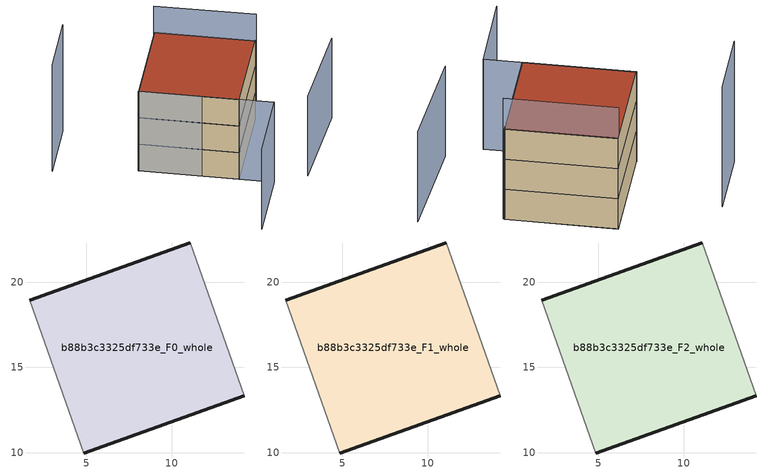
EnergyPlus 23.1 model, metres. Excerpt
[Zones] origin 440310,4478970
b88b3c3325df733e_F0_whole
 floor ground (EU_floor_Construction): 14.27,13.33 11.08,22.29 1.66,18.94 4.84,9.97 z0
 wall outside (EU_wall_Construction): 14.27,13.33 4.84,9.97 / 1.66,18.94 11.08,22.29 z0:3
 wall adiabatic (EU_wall_Construction): 4.84,9.97 1.66,18.94 / 11.08,22.29 14.27,13.33 z0:3
b88b3c3325df733e_F1_whole
 floor to b88b3c3325df733e_F0_whole (EU_floor_Construction): 14.26,13.33 11.08,22.29 1.66,18.94 4.84,9.97 z3
 wall outside (EU_wall_Construction): 14.27,13.33 4.84,9.97 / 1.66,18.94 11.08,22.29 z3:6
 wall adiabatic (EU_wall_Construction): 4.84,9.97 1.66,18.94 / 11.08,22.29 14.27,13.33 z3:6
b88b3c3325df733e_F2_whole
 floor to b88b3c3325df733e_F1_whole (EU_floor_Construction): 14.26,13.33 11.08,22.29 1.66,18.94 4.84,9.97 z6
 wall outside (EU_wall_Construction): 14.27,13.33 4.84,9.97 / 1.66,18.94 11.08,22.29 z6:9
 wall adiabatic (EU_wall_Construction): 4.84,9.97 1.66,18.94 / 11.08,22.29 14.27,13.33 z6:9
 roof outside (EU_roof_Construction): 11.08,22.29 14.27,13.33 4.84,9.97 1.66,18.94 z9
shading: 8.35,4.6 17.95,7.17 / 1.62,18.96 5.97,6.9 / 5.97,6.9 -1.48,4.21 z0:9; 14.2,13.19 10.93,22.28 / 4.13,28.33 -2.22,26.06 z0:12
[Building]
EU S2 Campaign: North Axis=0; Terrain=City; Solar Distribution=FullExterior
[Site:Location]
Madrid: Latitude=40.5; Longitude=-3.5; Time Zone=1; Elevation=609
[SizingPeriod:WeatherFileDays]
AnnualSizingPeriod: Begin Month=1; Begin Day of Month=1; End Month=12; End Day of Month=31; Day of Week for Start Day=Monday; Use Weather File Daylight Saving Period=No; Use Weather File Rain and Snow Indicators=No
[MATERIAL]
EU_InternalMass_Material: Roughness=MediumRough; Thickness=0.1; Conductivity=1; Density=1800; Specific Heat=900; Thermal Absorptance=0.9; Solar Absorptance=0.7; Visible Absorptance=0.7
[MATERIAL:NOMASS] Roughness=MediumRough; Thermal Absorptance=0.9; Solar Absorptance=0.7; Visible Absorptance=0.7
Name | Thermal Resistance
EU_wall_NoMass | 1.60022
EU_roof_NoMass | 1.57597
EU_floor_NoMass | 0.470652
[CONSTRUCTION]
EU_wall_Construction: EU_wall_NoMass
EU_roof_Construction: EU_roof_NoMass
EU_floor_Construction: EU_floor_NoMass
EU_InternalMass_Construction: EU_InternalMass_Material
[ZONE] Type=1; Multiplier=1; Ceiling Height=autocalculate; Volume=285.36; Floor Area=autocalculate; Part of Total Floor Area=Yes
b88b3c3325df733e_F0_whole; b88b3c3325df733e_F1_whole; b88b3c3325df733e_F2_whole
[INTERNALMASS] Construction=EU_InternalMass_Construction; Surface Area=95.1201
Name | Zone or ZoneList
b88b3c3325df733e_F0_whole_EU_InternalMass | b88b3c3325df733e_F0_whole
b88b3c3325df733e_F1_whole_EU_InternalMass | b88b3c3325df733e_F1_whole
b88b3c3325df733e_F2_whole_EU_InternalMass | b88b3c3325df733e_F2_whole
[OTHEREQUIPMENT] Fuel Type=Electricity; Design Level Calculation Method=Watts/Area; Power per Zone Floor Area=1; Fraction Latent=0; Fraction Radiant=0; Fraction Lost=0; Carbon Dioxide Generation Rate=0; EndUse Subcategory=EU_Step8_InternalGains
Name | Zone or ZoneList or Space or SpaceList | Schedule
EU_Step8_InternalGain_b88b3c3325df733e_F0_whole_f000 | b88b3c3325df733e_F0_whole | EU_Step8_GainSchedule_b88b3c3325df733e_F0_whole_f000
EU_Step8_InternalGain_b88b3c3325df733e_F1_whole_f000 | b88b3c3325df733e_F1_whole | EU_Step8_GainSchedule_b88b3c3325df733e_F1_whole_f000
EU_Step8_InternalGain_b88b3c3325df733e_F2_whole_f000 | b88b3c3325df733e_F2_whole | EU_Step8_GainSchedule_b88b3c3325df733e_F2_whole_f000
[ZONEVENTILATION:DESIGNFLOWRATE] Schedule=EU_AlwaysOn; Design Flow Rate Calculation Method=AirChanges/Hour; Air Changes per Hour=0.480704; Ventilation Type=Natural; Fan Pressure Rise=0; Fan Total Efficiency=1; Constant Term Coefficient=1; Temperature Term Coefficient=0; Velocity Term Coefficient=0; Velocity Squared Term Coefficient=0; Minimum Indoor Temperature=-100; Maximum Indoor Temperature=100; Delta Temperature=-100; Minimum Outdoor Temperature=-100; Maximum Outdoor Temperature=100; Maximum Wind Speed=40
Name | Zone or ZoneList or Space or SpaceList
EU_ConstantAir_b88b3c3325df733e_F0_whole | b88b3c3325df733e_F0_whole
EU_ConstantAir_b88b3c3325df733e_F1_whole | b88b3c3325df733e_F1_whole
EU_ConstantAir_b88b3c3325df733e_F2_whole | b88b3c3325df733e_F2_whole
[HVACTEMPLATE:THERMOSTAT] Constant Heating Setpoint=20; Constant Cooling Setpoint=50
EU_HeatOnly_b88b3c3325df733e_F0_whole; EU_HeatOnly_b88b3c3325df733e_F1_whole; EU_HeatOnly_b88b3c3325df733e_F2_whole
[HVACTEMPLATE:ZONE:IDEALLOADSAIRSYSTEM] System Availability Schedule=EU_AlwaysOn; Maximum Heating Supply Air Temperature=50; Minimum Cooling Supply Air Temperature=13; Maximum Heating Supply Air Humidity Ratio=0.0156; Minimum Cooling Supply Air Humidity Ratio=0.0077; Heating Limit=NoLimit; Cooling Limit=NoLimit; Heating Availability Schedule=EU_AlwaysOn; Cooling Availability Schedule=EU_CoolingOff; Dehumidification Control Type=ConstantSensibleHeatRatio; Cooling Sensible Heat Ratio=0.7; Dehumidification Setpoint=60; Humidification Control Type=None; Humidification Setpoint=30; Outdoor Air Method=None; Outdoor Air Flow Rate per Person=0.00944; Outdoor Air Flow Rate per Zone Floor Area=0; Outdoor Air Flow Rate per Zone=0; Demand Controlled Ventilation Type=None; Outdoor Air Economizer Type=NoEconomizer; Heat Recovery Type=None; Sensible Heat Recovery Effectiveness=0.7; Latent Heat Recovery Effectiveness=0.65
Name | Template Thermostat
b88b3c3325df733e_F0_whole | EU_HeatOnly_b88b3c3325df733e_F0_whole
b88b3c3325df733e_F1_whole | EU_HeatOnly_b88b3c3325df733e_F1_whole
b88b3c3325df733e_F2_whole | EU_HeatOnly_b88b3c3325df733e_F2_whole
[SIZING:ZONE] Zone Cooling Design Supply Air Temperature Input Method=SupplyAirTemperature; Zone Cooling Design Supply Air Temperature=13; Zone Heating Design Supply Air Temperature Input Method=SupplyAirTemperature; Zone Heating Design Supply Air Temperature=50; Zone Cooling Design Supply Air Humidity Ratio=0.008; Zone Heating Design Supply Air Humidity Ratio=0.008; Cooling Design Air Flow Method=DesignDay; Cooling Design Air Flow Rate=0; Cooling Minimum Air Flow per Zone Floor Area=0.000762; Cooling Minimum Air Flow=0; Cooling Minimum Air Flow Fraction=0.2; Heating Design Air Flow Method=DesignDay; Heating Design Air Flow Rate=0; Heating Maximum Air Flow per Zone Floor Area=0.002032; Heating Maximum Air Flow=0.141576; Heating Maximum Air Flow Fraction=0.3; Account for Dedicated Outdoor Air System=No; Dedicated Outdoor Air System Control Strategy=NeutralSupplyAir; Dedicated Outdoor Air Low Setpoint Temperature for Design=autosize; Dedicated Outdoor Air High Setpoint Temperature for Design=autosize; Zone Load Sizing Method=Sensible Load Only No Latent Load; Zone Latent Cooling Design Supply Air Humidity Ratio Input Method=HumidityRatioDifference; Zone Cooling Design Supply Air Humidity Ratio Difference=0.005; Zone Latent Heating Design Supply Air Humidity Ratio Input Method=HumidityRatioDifference; Zone Humidification Design Supply Air Humidity Ratio Difference=0.005
b88b3c3325df733e_F0_whole; b88b3c3325df733e_F1_whole; b88b3c3325df733e_F2_whole
[SCHEDULE:CONSTANT]
Name | Hourly Value
EU_AlwaysOn | 1
EU_CoolingOff | 0
[SCHEDULE:FILE] Column Number=1; Rows to Skip at Top=0; Number of Hours of Data=8760; Column Separator=Comma; Interpolate to Timestep=No; Minutes per Item=60; Adjust Schedule for Daylight Savings=Yes
Name | File
EU_Step8_GainSchedule_b88b3c3325df733e_F0_whole_f000 | ../../schedules/b88b3c3325df733e/b88b3c3325df733e_F0_whole_f000_gain.csv
EU_Step8_GainSchedule_b88b3c3325df733e_F1_whole_f000 | ../../schedules/b88b3c3325df733e/b88b3c3325df733e_F1_whole_f000_gain.csv
EU_Step8_GainSchedule_b88b3c3325df733e_F2_whole_f000 | ../../schedules/b88b3c3325df733e/b88b3c3325df733e_F2_whole_f000_gain.csv
